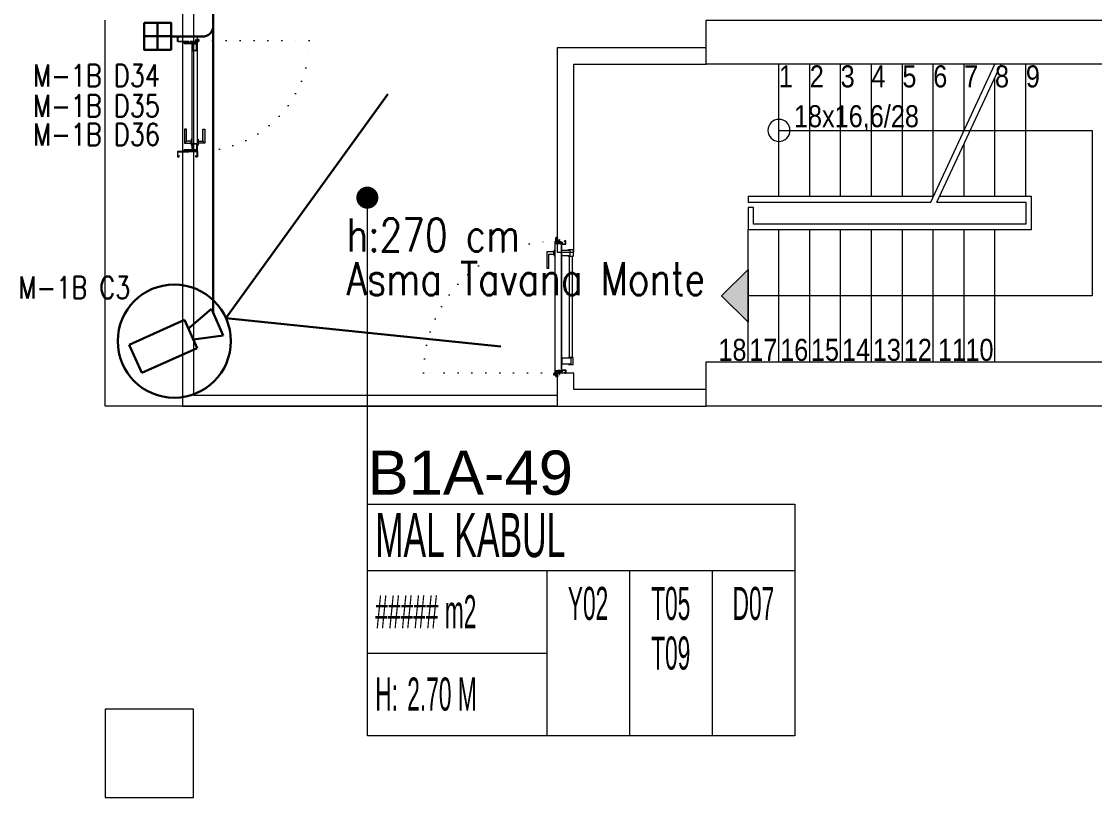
# Model space of a CAD drawing. Header units: metres. Extents: x -13621 to 152406, y -16073 to 22221.
# Drawn here: x 88284 to 89257, y 5685 to 6389 of the extents above; entities that cross this region are included whole.
import ezdxf
from ezdxf.enums import TextEntityAlignment as Align

# ---------------------------------------------------------------- set-up
doc = ezdxf.new("R2010")
doc.units = ezdxf.units.M
doc.header["$LTSCALE"] = 100
doc.header["$MEASUREMENT"] = 0
doc.linetypes.add('DOT2', pattern=[0.125, 0, -0.125])
doc.linetypes.add('HIDDEN', pattern=[0.375, 0.25, -0.125])
doc.layers.get('0').update_dxf_attribs({"color": 9, "lineweight": 9})
for name, color, linetype, lineweight in [('00', 9, 'Continuous', 9), ('01', 9, 'Continuous', 9), ('05S', 9, 'Continuous', 9), ('06B', 9, 'Continuous', 9), ('06D', 9, 'Continuous', 9), ('10', 9, 'Continuous', 9), ('14', 9, 'Continuous', 9), ('19', 9, 'Continuous', 9), ('20', 9, 'DOT2', 9), ('21', 9, 'Continuous', 9), ('21_mahal200', 9, 'Continuous', 9), ('Data  Tavan', 170, 'Continuous', 30), ('E-DAHİLİ DOME KAMERA', 7, 'Continuous', 30), ('E-DAHİLİ KAMERA', 7, 'Continuous', 30), ('E-DUVARA MONTE PRİZ KUTUSU', 7, 'Continuous', 30), ('E-YAZI', 7, 'Continuous', 30)]:
    doc.layers.add(name, color=color, linetype=linetype, lineweight=lineweight)
doc.styles.add('Arial', font='arial.ttf', dxfattribs={"height": 2.5})
doc.styles.add('E-YAZI', font='txttw.shx')
doc.styles.add('MuuM_TEXT-STANDART', font='ARIALN.TTF')
doc.dimstyles.new('MuuM_DIM200', dxfattribs={"dimscale": 20, "dimtxt": 2, "dimasz": 1, "dimexe": 1, "dimexo": 1, "dimgap": 1, "dimtad": 1, "dimdec": 1, "dimrnd": 0.5, "dimdsep": 46, "dimtxsty": 'MuuM_TEXT-STANDART', "dimblk": 'ARCHTICK', "dimcen": 0, "dimdle": 0.15, "dimclrd": 256, "dimclre": 256, "dimclrt": 256, "dimadec": 0, "dimazin": 0, "dimtfac": 5, "dimtdec": 1, "dimtix": 1, "dimtmove": 2, "dimatfit": 3, "dimldrblk": 'DOT', "dimfxl": 3, "dimfxlon": 1, "dimtolj": 1, "dimlwd": -1, "dimlwe": -1, "dimarcsym": 0})

# ---------------------------------------------------------------- blocks, each defined once
blk = doc.blocks.new('10_DUVARA MONTE PRİZ KUTUSU')
at = {"layer": 'E-DUVARA MONTE PRİZ KUTUSU', "color": 4}
for p, q in [((0, 24.5), (0, -24.5)), ((24.5, 0), (-24.5, 0))]:
    blk.add_line(p, q, dxfattribs=at)
blk.add_lwpolyline([(-24.5, -24.5), (24.5, -24.5), (24.5, 24.5), (-24.5, 24.5)], close=True, dxfattribs=at)
blk = doc.blocks.new('100_DAHİLİ DOME KAMERA')
at = {"layer": 'E-DAHİLİ DOME KAMERA', "color": 4}
for p, q in [((-1.936, 0.715), (-1.936, -0.689)), ((0.82, 0.715), (-1.936, 0.715)), ((0.82, -0.689), (0.82, 0.715)), ((0.82, 0.294), (2.131, 0.668)), ((2.131, 0.668), (2.131, -0.643)), ((0.82, -0.268), (2.131, -0.643)), ((-1.936, -0.689), (0.82, -0.689))]:
    blk.add_line(p, q, dxfattribs=at)
at = {"layer": 'E-DAHİLİ DOME KAMERA', "color": 4, "linetype": 'Continuous'}
blk.add_circle((0, 0), 2.566, dxfattribs=at)
at = {"layer": 'E-DAHİLİ KAMERA', "color": 4}
for q in [(13.416, 6.264), (13.416, -6.264)]:
    blk.add_line((2.566, 0), q, dxfattribs=at)
blk = doc.blocks.new('p-kolon_80x80')
blk.add_lwpolyline([(-40, -40), (40, -40), (40, 40), (-40, 40)], close=True)
blk = doc.blocks.new('1.Bod.Ara.Sitatik Elk')
at = {"layer": '01'}
blk.add_lwpolyline([(4905, -1960), (5355, -1960), (5355, -2240), (5355, -2240), (5355, -2590), (4905, -2590), (4905, -2550), (5315, -2550), (5315, -2280), (4905, -2280), (4905, -2240), (5315, -2240), (5315, -2000), (4905, -2000), (4905, -1960)], close=True, dxfattribs=at)
blk.add_blockref('p-kolon_80x80', (4400, -2905), dxfattribs=at)
blk = doc.blocks.new('_ArchTick')
at = {"color": 0, "linetype": 'ByBlock', "const_width": 0.15}
blk.add_lwpolyline([(-0.5, -0.5), (0.5, 0.5)], dxfattribs=at)
blk = doc.blocks.new('_Dot')
at = {"color": 0, "linetype": 'ByBlock', "lineweight": -2}
blk.add_line((-0.5, 0), (-1, 0), dxfattribs=at)
at = {"color": 0, "linetype": 'ByBlock', "const_width": 0.5}
blk.add_lwpolyline([(-0.25, 0, 1), (0.25, 0, 1)], format="xyb", close=True, dxfattribs=at)
blk = doc.blocks.new('0_roomno2')
blk.add_lwpolyline([(19.375, -10.5), (0, -10.5), (0, 0), (19.375, 0)], close=True)
for points in [[(0, -3), (19.375, -3)], [(8.125, -3), (8.125, -10.5)], [(11.875, -3), (11.875, -10.5)], [(15.625, -3), (15.625, -10.5)], [(0, -6.75), (8.125, -6.75)]]:
    blk.add_lwpolyline(points)
at = {"style": 'MuuM_TEXT-STANDART', "width": 0.6}
blk.add_text('H:', height=1.5, dxfattribs=at).set_placement((0.35, -8.608), align=Align.MIDDLE_LEFT)
at = {"style": 'Arial'}
blk.add_attdef('ODANO', (0, 1.17), '', height=2, dxfattribs=at)
blk.add_attdef('MEKANADI', text='', height=2, dxfattribs=at).set_placement((0.35, -3), align=Align.BOTTOM_LEFT)
at = {"style": 'MuuM_TEXT-STANDART', "width": 0.6}
for tag, p in [('YER01', (10, -4.5)), ('TAVAN01', (13.75, -4.5)), ('DUVAR01', (17.5, -4.5)), ('YER02', (10, -6.75)), ('TAVAN02', (13.75, -6.75)), ('DUVAR02', (17.5, -6.75)), ('YER03', (10, -9)), ('TAVAN03', (13.75, -9)), ('DUVAR03', (17.5, -9))]:
    blk.add_attdef(tag, text='', height=1.5, dxfattribs=at).set_placement(p, align=Align.MIDDLE_CENTER)
for tag, p in [('M2', (0.35, -4.875)), ('TEMIZTAVANYUKSEKLIGI', (1.8, -8.608))]:
    blk.add_attdef(tag, text='', height=1.5, dxfattribs=at).set_placement(p, align=Align.MIDDLE_LEFT)
blk = doc.blocks.new('p-M01-M02_merdiven-1050')
at = {"layer": '19'}
h = blk.add_hatch(color=256, dxfattribs=at)
h.dxf.hatch_style = 1
edge = h.paths.add_edge_path()
edge.add_arc((210, -344), 10, 270, 630)
h = blk.add_hatch(color=256, dxfattribs=at)
h.dxf.hatch_style = 1
h.paths.add_polyline_path([(84, -372), (36, -372), (60, -396.04)])
at = {"layer": '19', "linetype": 'Continuous'}
for points in [[(210, -344), (210, -120), (210, -60), (60, -60), (60, -372)], [(145, -200.74), (145, -120), (125, -120), (125, -120), (125, -367), (140, -367), (140, -372), (120, -372), (120, -367), (120, -115), (120, -115), (150, -115), (150, -198.41)], [(150, -120), (270, -120)], [(145, -200.74), (270, -142.41)], [(0, -148), (120, -148)], [(145, -206.33), (270, -148)], [(150, -148), (258.02, -148)], [(0, -176), (120, -176)], [(150, -176), (198.02, -176)], [(210, -176), (270, -176)], [(0, -204), (120, -204)], [(150, -204), (270, -204)], [(0, -232), (120, -232)], [(150, -232), (270, -232)], [(0, -260), (120, -260)], [(150, -260), (270, -260)], [(0, -288), (120, -288)], [(150, -288), (270, -288)], [(0, -316), (120, -316)], [(150, -316), (270, -316)], [(0, -344), (120, -344)], [(150, -344), (270, -344)], [(0, -372), (120, -372)]]:
    blk.add_lwpolyline(points, dxfattribs=at)
at = {"layer": '19'}
for points in [[(145, -206.33), (270, -148)], [(150, -204), (150, -372), (150, -372), (145, -372), (145, -372), (145, -206.33)]]:
    blk.add_lwpolyline(points, dxfattribs=at)
blk.add_lwpolyline([(84, -372), (36, -372), (60, -396.04)], close=True, dxfattribs=at)
blk.add_circle((210, -344), 10, dxfattribs=at)
blk = doc.blocks.new('*U19')
at = {"ltscale": 15}
for p, q in [((-25, 1), (-26, 0)), ((-25, -1), (-26, 0)), ((-23, 1), (-25, 1)), ((-23, 1), (-23, -2)), ((-21, -3), (-18, 3)), ((-21, -3), (-18, 3)), ((-20, -3), (-17, 3)), ((-20, -3), (-16, 3)), ((-18, -3), (-15, 3)), ((-18, -3), (-15, 3)), ((-18, 1), (-18, 2)), ((-17, -3), (-14, 3)), ((-17, -3), (-13, 3)), ((-17, 1), (-17, 2)), ((-15, -3), (-12, 3)), ((-15, -3), (-12, 3)), ((-15, 1), (-15, 2)), ((-14, -3), (-11, 3)), ((-14, -3), (-10, 3)), ((-14, 1), (-14, 2)), ((-12, -3), (-9, 3)), ((-12, -3), (-9, 3)), ((-12, 1), (-12, 2)), ((-11, -3), (-8, 3)), ((-11, -3), (-7, 3)), ((-11, 1), (-11, 2)), ((-9, -3), (-6, 3)), ((-9, -3), (-6, 3)), ((-9, 1), (-9, 2)), ((-8, -3), (-4, 3)), ((-8, -3), (-5, 3)), ((-8, 1), (-8, 2)), ((-6, -3), (-3, 3)), ((-6, -3), (-3, 3)), ((-6, 1), (-6, 2)), ((-5, -3), (-1, 3)), ((-5, -3), (-2, 3)), ((-5, 1), (-5, 2)), ((-3, 1), (-3, 2)), ((0, 4), (-2, 1)), ((-2, 1), (-2, 2)), ((0, 0), (-1, 0)), ((-25, -1), (-23, -2)), ((-9, -2), (-23, -2)), ((-21, -3), (-21, -2)), ((-20, -3), (-19, -2)), ((-20, -2), (-19, -2)), ((-19, -2), (-18, -2)), ((-18, -3), (-18, -2)), ((-17, -3), (-16, -2)), ((-17, -2), (-16, -2)), ((-16, -2), (-15, -2)), ((-15, -3), (-15, -2)), ((-14, -3), (-13, -2)), ((-14, -2), (-13, -2)), ((-13, -2), (-12, -2)), ((-12, -3), (-12, -2)), ((-11, -3), (-10, -2)), ((-11, -2), (-10, -2)), ((-10, -2), (-9, -2)), ((-9, -3), (-9, -2)), ((-8, -2), (-7, -2)), ((-8, -3), (-7, -2)), ((-7, -2), (-6, -2)), ((-6, -3), (-6, -2)), ((-5, -2), (-4, -2)), ((-5, -3), (-4, -2)), ((-4, -2), (-2, -2)), ((0, -4), (-2, -2)), ((0, 0), (-1, 0))]:
    blk.add_line(p, q, dxfattribs=at)
for p, q in [((-7, 1), (-23, 1)), ((-17, 1), (-19, 1)), ((-16, 1), (-17, 1)), ((-14, 1), (-16, 1)), ((-13, 1), (-14, 1)), ((-11, 1), (-13, 1)), ((-10, 1), (-11, 1)), ((-8, 1), (-10, 1)), ((-7, 1), (-8, 1)), ((-5, 1), (-7, 1)), ((-4, 1), (-5, 1)), ((-2, 1), (-4, 1)), ((-2, 1), (-2, 1)), ((0, 0), (0, 4)), ((-2, -2), (-2, -2)), ((0, 0), (0, -4))]:
    blk.add_line(p, q)
for centre, radius, start, end in [((-26, 4), 3.92, 274.361, 322.1025), ((-26, -4), 3.92, 37.8975, 85.639), ((-18, 3), 0.0971, 330.3204, 150.3204), ((-17, 3), 0.0971, 330.3204, 150.3204), ((-15, 3), 0.0971, 330.3204, 150.3204), ((-14, 3), 0.0971, 330.3204, 150.3204), ((-12, 3), 0.0971, 330.3204, 150.3204), ((-11, 3), 0.0971, 330.3204, 150.3204), ((-9, 3), 0.0971, 330.3204, 150.3204), ((-8, 3), 0.0971, 330.3204, 150.3204), ((-6, 3), 0.0971, 330.3204, 150.3204), ((-5, 3), 0.0971, 330.3204, 150.3204), ((-3, 3), 0.0971, 330.3204, 150.3204), ((-2, 3), 0.0971, 330.3204, 150.3204), ((-1, 0), 0.486, 90, 270), ((0, 4), 0.25, 0, 150.0864), ((-21, -3), 0.0971, 150.3204, 330.3204), ((-20, -3), 0.0971, 150.3204, 330.3204), ((-18, -3), 0.0971, 150.3204, 330.3204), ((-17, -3), 0.0971, 150.3204, 330.3204), ((-15, -3), 0.0971, 150.3204, 330.3204), ((-14, -3), 0.0971, 150.3204, 330.3204), ((-12, -3), 0.0971, 150.3204, 330.3204), ((-11, -3), 0.0971, 150.3204, 330.3204), ((-9, -3), 0.0971, 150.3204, 330.3204), ((-8, -3), 0.0971, 150.3204, 330.3204), ((-6, -3), 0.0971, 150.3204, 330.3204), ((-5, -3), 0.0971, 150.3204, 330.3204), ((0, -4), 0.25, 209.9136, 0)]:
    blk.add_arc(centre, radius, start, end, dxfattribs=at)
blk = doc.blocks.new('conta')
at = {"ltscale": 10}
for p, q in [((-2649.9, 5345.5), (-2649.8, 5345.6)), ((-2649.9, 5344.5), (-2649.8, 5344.3)), ((-2649.8, 5344.3), (-2649.7, 5344.3)), ((-2649.7, 5345.4), (-2649.3, 5345.4)), ((-2649.2, 5345.4), (-2649.1, 5345.5)), ((-2649, 5344), (-2648.8, 5343.8)), ((-2648.9, 5344.1), (-2648.7, 5343.9)), ((-2648.8, 5345.1), (-2648.6, 5345.3)), ((-2648.8, 5344.9), (-2648.6, 5345.2)), ((-2648.7, 5343.8), (-2648.7, 5343.8)), ((-2648.6, 5345.3), (-2648.6, 5345.3))]:
    blk.add_line(p, q, dxfattribs=at)
for centre, radius, start, end in [((-2649.8, 5345.5), 0.05, 140.6345, 188.9372), ((-2653, 5345), 3.19, 350.4674, 8.9372), ((-2649.9, 5344.5), 0.02, 170.4674, 213.7451), ((-2649.7, 5345.6), 0.0696, 22.2428, 159.258), ((-2650.9, 5345), 1.24, 340.3382, 16.7772), ((-2649.7, 5344.6), 0.03, 160.3382, 273.2666), ((-2649.7, 5345.4), 0.03, 90, 196.7772), ((-2649.6, 5341.5), 3.01, 80.4362, 93.2666), ((-2649.3, 5345.5), 0.05, 270, 303.0062), ((-2649.2, 5344.1), 0.231, 353.9571, 81.9004), ((-2649.1, 5345.5), 0.03, 4.7972, 123.0062), ((-2649.1, 5344.5), 0.03, 260.4362, 338.7066), ((-2651.2, 5344.8), 2.33, 7.5897, 18.7951), ((-2649, 5345.6), 0.05, 18.7951, 42.1429), ((-2650.2, 5345), 1.27, 338.7066, 23.0418), ((-2648.9, 5344.1), 0.1, 173.9571, 217.2653), ((-2648.8, 5345.1), 0.05, 187.5897, 322.7347), ((-2658.2, 5345.2), 9.36, 353.6857, 357.8537), ((-2648.8, 5344.2), 0.1, 173.6857, 217.2653), ((-2648.8, 5344.8), 0.05, 142.7347, 180.2669), ((-2648.7, 5343.8), 0.05, 217.2653, 307.2653), ((-2648.7, 5343.8), 0.05, 307.2653, 37.2653), ((-2648.6, 5345.3), 0.05, 52.7347, 142.7347), ((-2648.6, 5345.3), 0.05, 322.7347, 52.7347)]:
    blk.add_arc(centre, radius, start, end, dxfattribs=at)
for points, knots in [([(-2649, 5345.6), (-2649, 5345.6), (-2649.1, 5345.7), (-2649.2, 5345.4), (-2649.3, 5345.7), (-2649.4, 5345.5), (-2649.5, 5345.7), (-2649.6, 5345.5), (-2649.7, 5345.6), (-2649.7, 5345.6)], [0.0086373, 0.0086373, 0.0086373, 0.0086373, 0.1097304, 0.3133405, 0.4430081, 0.5658764, 0.7165186, 0.8527974, 0.9648495, 0.9648495, 0.9648495, 0.9648495]), ([(-2649.7, 5344.3), (-2649.7, 5344.3), (-2649.7, 5344.5), (-2649.6, 5344.3), (-2649.3, 5344.4), (-2649.2, 5344.4), (-2649.2, 5344.4)], [0, 0, 0, 0, 0.1008757, 0.3841126, 0.5436166, 0.6906785, 0.6906785, 0.6906785, 0.6906785])]:
    blk.add_open_spline(points, degree=3, knots=knots, dxfattribs=at)
blk = doc.blocks.new('p-yn_sackasa')
at = {"layer": '10', "linetype": 'Continuous'}
for p, q in [((-2.19, 0), (-2.19, -0.15)), ((0, 6.16), (0, 6.9)), ((0.01, 6.9), (0.01, 6.15)), ((0.14, 6.9), (0.14, 6.16)), ((0.15, 6.9), (0.15, 6.16)), ((2.69, 7.16), (0.26, 7.16)), ((2.69, 7.15), (0.26, 7.15)), ((2.69, 7.02), (0.26, 7.02)), ((0.26, 7.01), (2.69, 7.01)), ((0.26, 6.05), (0.76, 6.05)), ((0.75, 6.04), (0.26, 6.04)), ((0.26, 5.91), (0.75, 5.91)), ((0.76, 5.9), (0.26, 5.9)), ((0.67, -0.71), (0.67, 2.27)), ((0.69, -0.71), (0.69, 2.27)), ((0.75, 5.91), (0.75, 6.04)), ((0.76, 5.9), (0.76, 6.05)), ((0.81, -0.71), (0.81, 2.27)), ((0.83, -0.71), (0.83, 2.27)), ((0.92, 2.33), (0.95, 2.32)), ((0.93, 2.34), (0.95, 2.33)), ((1.01, 2.46), (0.99, 2.47)), ((0.99, 2.46), (1.01, 2.45)), ((1.11, 2.52), (1.11, 3.73)), ((1.12, 2.52), (1.12, 3.73)), ((1.25, 3.73), (1.25, 2.52)), ((1.26, 2.52), (1.26, 3.73)), ((1.37, 3.98), (2.49, 3.98)), ((2.49, 3.97), (1.37, 3.97)), ((1.37, 3.84), (2.49, 3.84)), ((2.49, 3.83), (1.37, 3.83)), ((2.6, 3.69), (2.5, 3.36)), ((2.51, 3.35), (2.61, 3.69)), ((2.73, 3.65), (2.63, 3.32)), ((2.74, 3.64), (2.64, 3.31)), ((2.8, 3.29), (2.8, 6.9)), ((2.81, 3.29), (2.81, 6.9)), ((2.94, 3.29), (2.94, 6.9)), ((2.95, 3.29), (2.95, 6.9)), ((-2.95, -0.25), (-2.95, -1.75)), ((-2.94, -1.75), (-2.94, -0.25)), ((-2.81, -0.25), (-2.81, -1.75)), ((-2.8, -0.25), (-2.8, -1.75)), ((-2.19, 0), (-2.7, 0)), ((-2.2, -0.01), (-2.7, -0.01)), ((-2.2, -0.14), (-2.7, -0.14)), ((-2.19, -0.15), (-2.7, -0.15)), ((1.01, -1.85), (-2.7, -1.85)), ((1.01, -1.86), (-2.7, -1.86)), ((-2.7, -1.99), (1.01, -1.99)), ((1.01, -2), (-2.7, -2)), ((-2.2, -0.14), (-2.2, -0.01)), ((0.92, -0.77), (0.95, -0.76)), ((0.93, -0.78), (0.95, -0.77)), ((0.99, -0.89), (1.01, -0.88)), ((1.01, -0.89), (0.99, -0.91)), ((1.11, -0.96), (1.11, -1.75)), ((1.12, -0.96), (1.12, -1.75)), ((1.25, -0.96), (1.25, -1.75)), ((1.26, -0.96), (1.26, -1.75))]:
    blk.add_line(p, q, dxfattribs=at)
for points in [[(0.15, 2.14), (0.67, 2.14), (0.67, -0.54), (0.15, -0.54)], [(0.15, 2.14), (0.41, 2.14), (0.41, -0.54), (0.15, -0.54)]]:
    blk.add_lwpolyline(points, close=True, dxfattribs=at)
for centre, radius, start, end in [((0.26, 6.9), 0.261, 90, 180), ((0.26, 6.16), 0.261, 180, 270), ((0.26, 6.9), 0.249, 90, 180), ((0.26, 6.16), 0.249, 181.34499, 271.35021), ((0.26, 6.9), 0.122, 90, 180), ((0.26, 6.16), 0.122, 180, 270), ((0.26, 6.9), 0.11, 90, 180), ((0.26, 6.16), 0.11, 180, 270), ((0.89, 2.27), 0.219, 63.21528, 180), ((0.89, 2.27), 0.206, 63.21689, 180), ((0.89, 2.27), 0.0801, 63.21502, 180), ((0.89, 2.27), 0.0674, 63.21445, 180), ((1.04, 2.52), 0.206, 243.2197, 0), ((1.04, 2.52), 0.219, 243.21479, 0), ((1.04, 2.52), 0.0801, 243.22028, 0), ((1.04, 2.52), 0.0674, 243.21287, 0), ((1.37, 3.73), 0.253, 90, 180), ((1.37, 3.73), 0.24, 90, 180), ((1.37, 3.73), 0.114, 90, 180), ((1.37, 3.73), 0.101, 90, 180), ((2.49, 3.72), 0.261, 342.86025, 90), ((2.49, 3.72), 0.249, 342.86129, 90), ((2.49, 3.72), 0.122, 342.86074, 90), ((2.49, 3.72), 0.11, 342.86215, 90), ((2.72, 3.29), 0.232, 162.8601, 0), ((2.72, 3.29), 0.219, 162.86127, 0), ((2.72, 3.29), 0.0927, 162.86053, 0), ((2.72, 3.29), 0.0801, 162.86241, 0), ((2.69, 6.9), 0.261, 0, 90), ((2.69, 6.9), 0.249, 0, 90), ((2.69, 6.9), 0.122, 0, 90), ((2.69, 6.9), 0.11, 0, 90), ((-2.7, -0.25), 0.253, 90, 180), ((-2.7, -1.75), 0.253, 180, 270), ((-2.7, -0.25), 0.24, 90, 180), ((-2.7, -1.75), 0.24, 180, 270), ((-2.7, -0.25), 0.114, 90, 180), ((-2.7, -1.75), 0.114, 180, 270), ((-2.7, -0.25), 0.101, 90, 180), ((-2.7, -1.75), 0.101, 180, 270), ((0.89, -0.71), 0.219, 180, 296.78496), ((0.89, -0.71), 0.206, 180, 296.78515), ((0.89, -0.71), 0.0801, 180, 296.78498), ((0.89, -0.71), 0.0674, 180, 180.52454), ((0.89, -0.71), 0.0674, 180, 296.78713), ((1.04, -0.96), 0.219, 0, 116.78545), ((1.04, -0.96), 0.206, 0, 116.78362), ((1.04, -0.96), 0.0801, 0, 116.78105), ((1.04, -0.96), 0.0674, 0, 116.78713), ((1.01, -1.75), 0.114, 270, 0), ((1.01, -1.75), 0.24, 270, 0), ((1.01, -1.75), 0.101, 270, 0), ((1.01, -1.75), 0.253, 270, 0)]:
    blk.add_arc(centre, radius, start, end, dxfattribs=at)
at = {"layer": '10', "xscale": 0.0842696629213483, "yscale": 0.0842696629213483, "zscale": 0.0842696629213483}
blk.add_blockref('*U19', (0.95, 1.35), dxfattribs=at)
at = {"layer": '14', "xscale": -0.7887640449438696, "yscale": 0.7887640449438696, "zscale": 0.7887640449438204, "rotation": 90}
blk.add_blockref('conta', (4217.78, -2086.42), dxfattribs=at)
blk = doc.blocks.new('*U376')
at = {"layer": '06D'}
for points in [[(8.5, 9.56), (7.87, 9.56), (7.87, 13.56, -0.414214), (8.25, 13.93), (13.75, 13.93, -0.414214), (14.12, 13.56), (14.12, 9.56), (13.5, 9.56)], [(111.5, 9.56), (112.12, 9.56), (112.12, 13.56, 0.414214), (111.75, 13.93), (106.25, 13.93, 0.414214), (105.87, 13.56), (105.87, 9.56), (106.5, 9.56)]]:
    blk.add_lwpolyline(points, format="xyb", dxfattribs=at)
for points in [[(8.5, 12.06), (13.5, 12.06), (13.5, 3.44), (8.5, 3.44)], [(14.12, 13.31), (105.87, 13.31), (105.87, 10.18), (14.12, 10.18)], [(111.5, 10.94), (106.5, 10.94), (106.5, 3.44), (111.5, 3.44)]]:
    blk.add_lwpolyline(points, close=True, dxfattribs=at)
for points in [[(110.12, -3.81), (110.12, -10.06), (95.12, -10.06), (95.12, -8.19), (107.87, -8.19), (107.87, -8.19), (107.87, -3.81), (110.12, -3.81)], [(111.2, -2.56), (111.2, -3.81), (106.8, -3.81), (106.8, -2.56), (111.2, -2.56)]]:
    blk.add_lwpolyline(points, dxfattribs=at)
at = {"layer": '10', "ltscale": 10}
for p, q in [((2, 1.51), (1, 1.51)), ((2, 1.31), (1, 1.31)), ((1, 0.91), (2, 0.26)), ((2, 0.26), (2, 1.76)), ((2, 1.76), (2.3, 1.76)), ((2, -0.17), (2, 0.26)), ((2.3, -2.19), (2.3, 3.34)), ((2.3, 1.76), (2.3, 0.26)), ((2.3, 0.26), (2.3, -0.17)), ((2.4, 3.44), (117.6, 3.44)), ((2.45, -2.29), (2.45, 3.24)), ((2.5, 3.29), (117.5, 3.29)), ((117.55, -2.29), (117.55, 3.24)), ((117.7, -2.19), (117.7, 3.34)), ((117.7, 1.76), (118, 1.76)), ((117.7, 1.33), (117.7, 1.76)), ((117.7, 1.76), (118, 1.76)), ((117.7, 1.33), (117.7, 1.76)), ((117.7, -0.17), (117.7, 1.33)), ((117.7, -0.17), (117.7, 1.33)), ((118, 1.76), (118, 1.33)), ((118, 1.76), (118, 1.33)), ((118, 1.33), (118, -0.17)), ((119, 0.68), (118, 1.33)), ((118, 1.33), (118, -0.17)), ((119, 0.68), (118, 1.33)), ((118, 0.28), (119, 0.28)), ((118, 0.28), (119, 0.28)), ((118, 0.08), (119, 0.08)), ((118, 0.08), (119, 0.08)), ((-1.6, -2.73), (-1.73, -2.62)), ((-1.6, -2.73), (-1.73, -2.62)), ((-1.22, -2.16), (-1.22, -2.29)), ((-1.22, -2.16), (-1.05, -2.16)), ((-1.22, -2.16), (-1.22, -2.29)), ((-1.22, -2.16), (-1.05, -2.16)), ((-1.05, -2), (-1.05, -2.43)), ((-1.05, -2), (-1.05, -2.43)), ((-0.84, -2), (-0.84, -2.43)), ((-0.84, -2), (-0.84, -2.43)), ((0.3, -2.46), (0.3, -2.34)), ((0.4, -2.24), (2.25, -2.24)), ((0.4, -2.56), (119.6, -2.56)), ((0.45, -2.41), (0.45, -2.39)), ((0.45, -2.39), (2.35, -2.39)), ((0.45, -2.41), (119.54, -2.41)), ((2.3, -0.17), (2, -0.17)), ((119.54, -2.39), (117.65, -2.39)), ((118, -0.17), (117.7, -0.17)), ((118, -0.17), (117.7, -0.17)), ((119.6, -2.24), (117.75, -2.24)), ((119.55, -2.41), (119.55, -2.39)), ((119.7, -2.46), (119.7, -2.34))]:
    blk.add_line(p, q, dxfattribs=at)
blk.add_circle((-0.95, -3.26), 0.843, dxfattribs=at)
blk.add_circle((-0.95, -3.26), 0.843, dxfattribs=at)
for centre, radius, start, end in [((2.4, 3.34), 0.1, 90, 180), ((2.5, 3.24), 0.05, 90, 180), ((117.56, 3.3), 0.141, 14.92708, 75.07292), ((-0.95, -3.26), 1.01, 105.71386, 140.5908), ((-0.95, -3.26), 1.01, 105.71386, 140.5908), ((-0.42, -2.26), 0.428, 142.37905, 203.64803), ((-0.42, -2.26), 0.428, 142.37905, 203.64803), ((-0.42, -2.26), 0.302, 119.96851, 254.44758), ((-0.42, -2.26), 0.302, 119.96851, 254.44758), ((0.4, -2.34), 0.1, 90, 180), ((0.4, -2.46), 0.1, 180, 270), ((0.45, -2.39), 0.005, 90, 180), ((0.45, -2.41), 0.005, 180, 270), ((2.25, -2.19), 0.05, 270, 0), ((2.35, -2.29), 0.1, 270, 0), ((117.65, -2.29), 0.1, 180, 270), ((117.75, -2.19), 0.05, 180, 270), ((119.54, -2.39), 0.005, 0, 90), ((119.54, -2.41), 0.005, 270, 360), ((119.6, -2.34), 0.1, 0, 90), ((119.6, -2.46), 0.1, 270, 0)]:
    blk.add_arc(centre, radius, start, end, dxfattribs=at)
at = {"layer": '20'}
blk.add_lwpolyline([(0.3, -2.4), (0.3, -121.8, 0.414214), (119.7, -2.4, -1)], format="xyb", dxfattribs=at)
blk.add_blockref('p-yn_sackasa', (0, 0))
at = {"xscale": -1}
blk.add_blockref('p-yn_sackasa', (120, 0), dxfattribs=at)
blk = doc.blocks.new('gr-p-barel kilitli kapı kolu')
at = {"layer": '05S'}
h = blk.add_hatch(color=256, dxfattribs=at)
h.paths.add_polyline_path([(1.3, 0.8), (-1.3, 0.8), (-1.3, 0.7), (1.3, 0.7)])
h.paths.add_polyline_path([(2.75, 0.7), (-2.75, 0.7), (-2.75, 0), (2.75, 0)])
h.paths.add_polyline_path([(-11.7, 4.9), (-11.7, 6.7), (0.9, 6.7), (0.9, 0.8), (-0.9, 0.8), (-0.9, 4.9)])
at = {"flags": 128}
for points in [[(-0.9, 0.8), (-0.9, 4.9), (-11.7, 4.9), (-11.7, 6.7), (0.9, 6.7), (0.9, 0.8)], [(-0.8, 5), (0.8, 6.6)]]:
    blk.add_lwpolyline(points, dxfattribs=at)
blk.add_lwpolyline([(-2.75, 0), (-2.75, 0.7), (2.75, 0.7), (2.75, 0)])
blk.add_lwpolyline([(-1.3, 0.7), (1.3, 0.7), (1.3, 0.8), (-1.3, 0.8)], close=True)
blk = doc.blocks.new('prf-scr2')
at = {"linetype": 'DOT2', "ltscale": 10}
blk.add_line((0, 0.19), (0, -1.06), dxfattribs=at)
for p, q in [((0.09, -0.24), (-0.09, -0.2)), ((-0.09, -0.24), (0.09, -0.28)), ((0.09, -0.32), (-0.09, -0.28)), ((-0.09, -0.32), (0.09, -0.36)), ((0.09, -0.4), (-0.09, -0.36)), ((-0.09, -0.4), (0.09, -0.44)), ((0.09, -0.48), (-0.09, -0.44)), ((-0.09, -0.48), (0.09, -0.52)), ((0.09, -0.56), (-0.09, -0.52)), ((-0.09, -0.56), (0.09, -0.6)), ((0.09, -0.64), (-0.09, -0.6)), ((-0.09, -0.64), (0.09, -0.68)), ((0.09, -0.72), (-0.09, -0.68)), ((-0.09, -0.72), (0.09, -0.76)), ((0.06, -0.84), (-0.08, -0.76)), ((-0.07, -0.8), (0.06, -0.84)), ((0.09, -0.17), (0, -0.15)), ((0, -0.18), (0.09, -0.2))]:
    blk.add_line(p, q)
blk.add_lwpolyline([(0.23, 0), (-0.23, 0), (-0.23, -0.01), (-0.12, -0.14), (0.12, -0.14), (0.23, -0.01), (0.23, 0)], close=True)
for points in [[(0.23, -0.01), (-0.23, -0.01)], [(-0.09, -0.14), (-0.09, -0.2), (-0.12, -0.22), (-0.12, -0.23), (-0.09, -0.24), (-0.09, -0.28), (-0.12, -0.3), (-0.12, -0.31), (-0.09, -0.32), (-0.09, -0.36), (-0.12, -0.38), (-0.12, -0.39), (-0.09, -0.4), (-0.09, -0.44), (-0.12, -0.46), (-0.12, -0.46), (-0.09, -0.48), (-0.09, -0.52), (-0.12, -0.54), (-0.12, -0.54), (-0.09, -0.56), (-0.09, -0.6), (-0.12, -0.62), (-0.12, -0.62), (-0.09, -0.64), (-0.09, -0.68), (-0.12, -0.69), (-0.12, -0.7), (-0.09, -0.72), (-0.09, -0.73), (-0.08, -0.76), (-0.1, -0.77), (-0.1, -0.78), (-0.07, -0.8), (-0.01, -0.94), (0, -0.95), (0.01, -0.94), (0.08, -0.76), (0.09, -0.76), (0.12, -0.74), (0.12, -0.73), (0.09, -0.72), (0.09, -0.68), (0.12, -0.66), (0.12, -0.66), (0.09, -0.64), (0.09, -0.6), (0.12, -0.58), (0.12, -0.58), (0.09, -0.56), (0.09, -0.52), (0.12, -0.5), (0.12, -0.5), (0.09, -0.48), (0.09, -0.44), (0.12, -0.43), (0.12, -0.42), (0.09, -0.4), (0.09, -0.36), (0.12, -0.35), (0.12, -0.34), (0.09, -0.32), (0.09, -0.28), (0.12, -0.27), (0.12, -0.26), (0.09, -0.24), (0.09, -0.2), (0.12, -0.19), (0.12, -0.18), (0.09, -0.17), (0.09, -0.14)]]:
    blk.add_lwpolyline(points)
blk = doc.blocks.new('K-SAC-01')
at = {"layer": '10'}
for points in [[(-4.6, 16.2, -0.414214), (-4.5, 16.3), (-0.1, 16.3, -0.414214), (0, 16.2), (0, 5.9), (0.2, 5.9), (0.2, 16.2, 0.414214), (-0.1, 16.5), (-4.5, 16.5, 0.414214), (-4.8, 16.2), (-4.8, 15.3, 0.414214), (-4.5, 15), (-3.4, 15), (-3.4, 15.2), (-4.5, 15.2, -0.414214), (-4.6, 15.3)], [(0.2, 10.3, -0.414214), (0.5, 10.6), (1.5, 10.6, -0.414214), (1.8, 10.3), (1.8, 3.9, -0.414214), (1.5, 3.6, -0.414214), (1.2, 3.9), (1.2, 4.8), (0.2, 4.8), (0.2, -1.2, -0.414214), (-0.1, -1.5), (-4.5, -1.5, -0.414214), (-4.8, -1.2), (-4.8, -0.3, -0.414214), (-4.5, 0), (-3.4, 0), (-3.4, -0.2), (-4.5, -0.2, 0.414214), (-4.6, -0.3), (-4.6, -1.2, 0.414214), (-4.5, -1.3), (-0.1, -1.3, 0.414214), (0, -1.2), (0, 5), (1.4, 5), (1.4, 3.9, 0.414214), (1.5, 3.8, 0.414214), (1.6, 3.9), (1.6, 10.3, 0.414214), (1.5, 10.4), (0.5, 10.4, 0.414214), (0.4, 10.3), (0.4, 9.4), (0.2, 9.4)], [(99.8, 10.3, 0.414214), (99.5, 10.6), (98.5, 10.6, 0.414214), (98.2, 10.3), (98.2, 3.9, 0.414214), (98.5, 3.6, 0.414214), (98.8, 3.9), (98.8, 4.8), (99.8, 4.8), (99.8, -1.2, 0.414214), (100.1, -1.5), (104.5, -1.5, 0.414214), (104.8, -1.2), (104.8, -0.3, 0.414214), (104.5, 0), (103.4, 0), (103.4, -0.2), (104.5, -0.2, -0.414214), (104.6, -0.3), (104.6, -1.2, -0.414214), (104.5, -1.3), (100.1, -1.3, -0.414214), (100, -1.2), (100, 5), (98.6, 5), (98.6, 3.9, -0.414214), (98.5, 3.8, -0.414214), (98.4, 3.9), (98.4, 10.3, -0.414214), (98.5, 10.4), (99.5, 10.4, -0.414214), (99.6, 10.3), (99.6, 9.4), (99.8, 9.4)], [(104.6, 16.2, 0.414214), (104.5, 16.3), (100.1, 16.3, 0.414214), (100, 16.2), (100, 5.9), (99.8, 5.9), (99.8, 16.2, -0.414214), (100.1, 16.5), (104.5, 16.5, -0.414214), (104.8, 16.2), (104.8, 15.3, -0.414214), (104.5, 15), (103.4, 15), (103.4, 15.2), (104.5, 15.2, 0.414214), (104.6, 15.3)], [(-0.38, -2.01), (1, -1.37), (1, 1.5), (1.2, 1.5), (1.2, -1.5), (-0.27, -2.18, -14.796002)]]:
    blk.add_lwpolyline(points, format="xyb", close=True, dxfattribs=at)
for points in [[(98.8, 0.15), (98.8, 2.15), (99.1, 2.15), (99.1, 3.19), (1.5, 3.19), (1.5, 2.15), (1.8, 2.15), (1.8, 0.15), (1.5, 0.15), (1.5, 1.85), (1.2, 1.85), (1.2, 3.49), (99.4, 3.49), (99.4, 1.85), (99.1, 1.85), (99.1, 0.15)], [(98.8, 2.15), (98.8, 0.15), (99.4, 0.15), (99.4, -1.5), (1.2, -1.5), (1.2, 0.15), (1.8, 0.15), (1.8, 2.15), (2.1, 2.15), (2.1, -0.15), (1.5, -0.15), (1.5, -1.2), (99.1, -1.2), (99.1, -0.15), (98.5, -0.15), (98.5, 2.15), (98.8, 2.15)]]:
    blk.add_lwpolyline(points, dxfattribs=at)
for points in [[(2.1, 3), (8.1, 3), (8.1, -1), (2.1, -1)], [(2.4, 2.7), (7.8, 2.7), (7.8, -0.7), (2.4, -0.7)], [(98.5, 3), (92.5, 3), (92.5, -1), (98.5, -1)], [(98.2, 2.7), (92.8, 2.7), (92.8, -0.7), (98.2, -0.7)]]:
    blk.add_lwpolyline(points, close=True, dxfattribs=at)
blk.add_circle((-0.95, -2.5), 0.55, dxfattribs=at)
at = {"layer": '20', "linetype": 'HIDDEN'}
for points in [[(-0.2, -1.3), (-0.2, 0), (-1.7, 0), (-1.7, -1.3)], [(-0.4, -1.99), (-0.4, -0.2), (-1.5, -0.2), (-1.5, -1.99)]]:
    blk.add_lwpolyline(points, dxfattribs=at)
at = {"layer": '20'}
blk.add_lwpolyline([(-0.95, -2.5), (-0.95, -102.85)], dxfattribs=at)
blk.add_arc((-0.95, -2.5), 100.35, 270, 1.51314, dxfattribs=at)
at = {"layer": '06B'}
blk.add_blockref('gr-p-barel kilitli kapı kolu', (91.4, 3.51), dxfattribs=at)
at = {"layer": '06B', "xscale": -1, "rotation": 180}
blk.add_blockref('gr-p-barel kilitli kapı kolu', (91.4, -1.51), dxfattribs=at)
at = {"layer": '10', "xscale": -1, "rotation": 90}
blk.add_blockref('prf-scr2', (1.5, 1), dxfattribs=at)
at = {"layer": '10', "rotation": 270}
blk.add_blockref('prf-scr2', (99.1, 1.22), dxfattribs=at)
blk = doc.blocks.new('1.Bod.Ara.Mimari Elk')
at = {"layer": '00'}
for points in [[(4430, -1740), (4430, -2160), (4430, -2580)], [(4440, -1740), (4440, -2160), (4440, -2580)], [(4905, -2265), (4770, -2265), (4770, -2450.29), (4785, -2450.29), (4785, -2280), (4905, -2280)], [(4430, -2580), (4430, -2590), (4440, -2590)], [(4440, -2580), (4770, -2580)], [(4440, -2590), (4770, -2590)]]:
    blk.add_lwpolyline(points, dxfattribs=at)
blk.add_lwpolyline([(4785, -2575), (4785, -2560), (4770, -2560), (4770, -2590), (4905, -2590), (4905, -2575)], close=True, dxfattribs=at)
at = {"layer": '06D'}
blk.add_lwpolyline([(4770, -2590), (4360, -2590), (4360, -2240)], dxfattribs=at)
at = {"xscale": -1}
for name, p, rotation in [('K-SAC-01', (4442.08, -2259.28), 90), ('p-M01-M02_merdiven-1050', (5315, -2550), 270)]:
    blk.add_blockref(name, p, dxfattribs=dict(at, rotation=rotation))
at = {"layer": '10', "xscale": -1, "rotation": 270}
blk.add_blockref('*U376', (4770.54, -2560.15), dxfattribs=at)
at = {"layer": '21_mahal200'}
ref = blk.add_blockref('0_roomno2', (4597.89, -2678.98), dxfattribs=dict(at, xscale=20, yscale=20, zscale=20))
ref.add_attrib('ODANO', 'B1A-49', (4597.89, -2670.34), dxfattribs={"layer": '0', "height": 40, "style": 'Arial'})
ref.add_attrib('MEKANADI', 'MAL KABUL', dxfattribs={"layer": '0', "height": 40, "style": 'Arial', "width": 0.55}).set_placement((4604.89, -2738.98), align=Align.BOTTOM_LEFT)
ref.add_attrib('M2', '##### m2', dxfattribs={"layer": '0', "height": 30, "style": 'MuuM_TEXT-STANDART', "width": 0.6}).set_placement((4604.89, -2776.48), align=Align.MIDDLE_LEFT)
ref.add_attrib('TEMIZTAVANYUKSEKLIGI', '2.70 M', dxfattribs={"layer": '0', "height": 30, "style": 'MuuM_TEXT-STANDART', "width": 0.6}).set_placement((4633.89, -2851.14), align=Align.MIDDLE_LEFT)
ref.add_attrib('YER01', 'Y02', dxfattribs={"layer": '0', "height": 30, "style": 'MuuM_TEXT-STANDART', "width": 0.6}).set_placement((4797.89, -2768.98), align=Align.MIDDLE_CENTER)
ref.add_attrib('TAVAN01', 'T05', dxfattribs={"layer": '0', "height": 30, "style": 'MuuM_TEXT-STANDART', "width": 0.6}).set_placement((4872.89, -2768.98), align=Align.MIDDLE_CENTER)
ref.add_attrib('DUVAR01', 'D07', dxfattribs={"layer": '0', "height": 30, "style": 'MuuM_TEXT-STANDART', "width": 0.6}).set_placement((4947.89, -2768.98), align=Align.MIDDLE_CENTER)
ref.add_attrib('TAVAN02', 'T09', dxfattribs={"layer": '0', "height": 30, "style": 'MuuM_TEXT-STANDART', "width": 0.6}).set_placement((4872.89, -2813.98), align=Align.MIDDLE_CENTER)
at = {"layer": '21', "style": 'MuuM_TEXT-STANDART'}
for s, p in [('1', (4983.74, -2301)), ('2', (5011.74, -2301)), ('3', (5039.74, -2301)), ('4', (5067.74, -2301)), ('5', (5095.74, -2301)), ('6', (5123.74, -2301)), ('7', (5151.74, -2301)), ('8', (5179.74, -2301)), ('9', (5207.74, -2301)), ('18x16,6/28', (5098.01, -2337.11))]:
    blk.add_text(s, height=20, dxfattribs=at).set_placement(p, align=Align.RIGHT)
for s, p in [('18', (4916.1, -2549)), ('17', (4944.15, -2549)), ('16', (4972.15, -2549)), ('15', (5000.02, -2549)), ('14', (5028.19, -2549)), ('13', (5056.15, -2549)), ('12', (5084.27, -2549)), ('11', (5115.3, -2549)), ('10', (5140.19, -2549))]:
    blk.add_text(s, height=20, dxfattribs=at).set_placement(p)
at = {"layer": '21_mahal200'}
blk.add_leader([(4597.69, -2400.96), (4597.69, -2678.98)], dimstyle='MuuM_DIM200', override={"dimasz": 1, "dimfxl": 10}, dxfattribs=at)

msp = doc.modelspace()

# ---------------------------------------------------------------- linework, layer by layer
at = {"layer": 'Data  Tavan'}
for p, q in [((88457.98, 6605.63), (88457.98, 6124.41)), ((88418.98, 6375.06), (88447.98, 6375.06))]:
    msp.add_line(p, q, dxfattribs=at)
msp.add_arc((88447.98, 6385.06), 10, 270, 0, dxfattribs=at)

# ---------------------------------------------------------------- block references
for name in ['1.Bod.Ara.Mimari Elk', '1.Bod.Ara.Sitatik Elk']:
    msp.add_blockref(name, (84000, 8630))
at = {"layer": 'E-DAHİLİ DOME KAMERA', "xscale": -20, "yscale": 20, "zscale": 20, "rotation": 204.1023677343746}
msp.add_blockref('100_DAHİLİ DOME KAMERA', (88422.61, 6098.92), dxfattribs=at)
at = {"layer": 'E-DUVARA MONTE PRİZ KUTUSU', "color": 3, "xscale": -0.5, "yscale": 0.5, "zscale": 0.5, "rotation": 180}
msp.add_blockref('10_DUVARA MONTE PRİZ KUTUSU', (88407.5, 6375.38), dxfattribs=at)

# ---------------------------------------------------------------- texts
at = {"layer": 'E-YAZI', "color": 6, "style": 'E-YAZI', "width": 0.8}
for s, p in [('M-1B D34', (88294.44, 6329.77)), ('M-1B D35', (88294.44, 6302.35)), ('M-1B D36', (88294.44, 6276.4)), ('M-1B C3', (88281.25, 6137.5))]:
    msp.add_text(s, height=20, dxfattribs=at).set_placement(p)
at = {"layer": 'E-YAZI', "color": 30, "style": 'E-YAZI', "width": 0.8}
for s, p in [('h:270 cm', (88578.98, 6180.12)), ('Asma Tavana Monte', (88578.98, 6140.51))]:
    msp.add_text(s, height=30, dxfattribs=at).set_placement(p)

doc.saveas('drawing.dxf')
